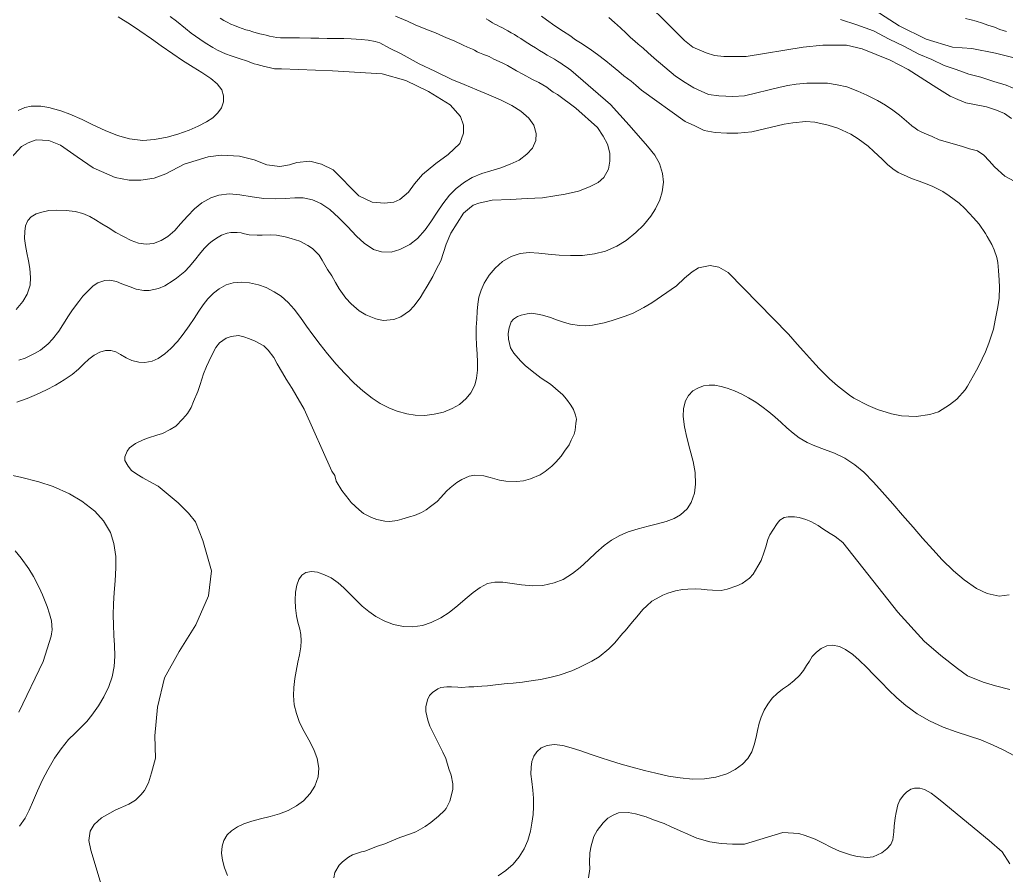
# Model space of a CAD drawing. Header units: metres. Extents: x 548946 to 557077, y 1838800 to 1845419.
# Drawn here: x 554746 to 555282, y 1842389 to 1842853 of the extents above; entities that cross this region are included whole.
import ezdxf

# ---------------------------------------------------------------- set-up
doc = ezdxf.new("R2010")
doc.units = ezdxf.units.M
doc.header["$LTSCALE"] = 28
doc.layers.add('1', color=7, linetype='Continuous', lineweight=13)
doc.layers.add('2', color=7, linetype='Continuous', lineweight=13)

msp = doc.modelspace()

# ---------------------------------------------------------------- linework, layer by layer
at = {"layer": '1'}
for points in [[(555205.57, 1842861.9), (555223.84, 1842850.2), (555238.53, 1842842.85), (555252.92, 1842838.63), (555263.33, 1842837.73), (555276.26, 1842835.26), (555289.97, 1842831.88)], [(554799.15, 1842855.01), (554805.79, 1842850.89), (554810.91, 1842847.48), (554817.2, 1842843.09), (554822.51, 1842839.35), (554828.86, 1842834.89), (554834.17, 1842831.3), (554839.95, 1842827.59), (554844.69, 1842824.71), (554849.5, 1842821.56), (554852.91, 1842818.64), (554855.53, 1842815.42), (554856.52, 1842812.1), (554856.44, 1842808.89), (554855.28, 1842805.66), (554853.43, 1842802.91), (554850.64, 1842800.19), (554847.25, 1842797.92), (554842.62, 1842795.59), (554837.75, 1842793.49), (554831.65, 1842791.29), (554825.85, 1842789.55), (554818.84, 1842788.28), (554812.51, 1842787.88), (554805.31, 1842788.64), (554798.76, 1842790.46), (554792.01, 1842793.18), (554785.37, 1842796.4), (554779.58, 1842799.3), (554772.91, 1842802.15), (554767.9, 1842803.99), (554761.54, 1842805.7), (554757.13, 1842806.4), (554751.94, 1842806.55), (554748.45, 1842805.83), (554744.74, 1842804.21)], [(554984.94, 1842786.15), (554986.93, 1842791.73), (554986.93, 1842796.12), (554985.34, 1842800.91), (554979.77, 1842807.29), (554967.84, 1842814.47), (554955.51, 1842820.46), (554942.78, 1842824.05), (554915.65, 1842825.59), (554887.93, 1842826.81), (554885.32, 1842826.69), (554884.26, 1842826.84), (554881.33, 1842827.42), (554878.78, 1842828.06), (554874.74, 1842829.17), (554873.17, 1842829.54), (554868.87, 1842831.19), (554865.5, 1842832.29), (554860.64, 1842833.87), (554857.46, 1842834.99), (554853.22, 1842836.94), (554850.57, 1842838.32), (554846.53, 1842840.95), (554843.63, 1842842.87), (554838.93, 1842846.18), (554835.85, 1842848.74), (554830.8, 1842852.68), (554827.53, 1842855.22)], [(554949.95, 1842855.4), (554956.48, 1842852.7), (554960.71, 1842850.75), (554967.34, 1842847.97), (554971.64, 1842846.32), (554977.78, 1842843.57), (554981.79, 1842841.98), (554986.74, 1842839.65), (554989.15, 1842838.62), (554991.77, 1842837.43), (554992.89, 1842836.9), (554994.42, 1842836.04), (554995.72, 1842835.54), (554997.52, 1842834.82), (555000.84, 1842833.42), (555003.48, 1842832.04), (555007.93, 1842829.94), (555010.87, 1842828.5), (555015.79, 1842825.69), (555019.25, 1842823.84), (555024.46, 1842820.97), (555027.91, 1842819.31), (555032.32, 1842816.72), (555034.32, 1842815.17), (555035.8, 1842814.02), (555038.05, 1842812.79), (555047.95, 1842805.36)], [(555214.54, 1842777.63), (555210.11, 1842781.93), (555207.08, 1842784.78), (555201.55, 1842788.75), (555197.61, 1842791.3), (555190.46, 1842794.5), (555185.31, 1842796.14), (555178.07, 1842797.7), (555173.06, 1842798.22), (555166.03, 1842797.43), (555161.26, 1842796.74), (555143.69, 1842792.53), (555136.13, 1842791.74), (555130.17, 1842791.74), (555123.8, 1842792.14), (555117.83, 1842793.33), (555112.66, 1842795.73), (555107.49, 1842798.12), (555083.67, 1842815.12), (555080.65, 1842817.97), (555078.21, 1842820.04), (555074.13, 1842823.05), (555071.37, 1842825.36), (555067.35, 1842828.65), (555064.29, 1842831.03), (555059.77, 1842834.54), (555056.61, 1842837), (555051.45, 1842840.34), (555047.94, 1842842.56), (555044.7, 1842844.91), (555041.4, 1842846.97), (555036.55, 1842850.06), (555032.16, 1842853.31), (555029.34, 1842855.33)], [(555006.53, 1842849.82), (555007.82, 1842849.21), (555009.34, 1842848.36), (555011.05, 1842847.43), (555012.88, 1842846.33), (555014.7, 1842845.34), (555016.51, 1842844.21), (555018.19, 1842843.21), (555020.02, 1842841.99), (555021.87, 1842840.77), (555023.94, 1842839.44), (555026.04, 1842838.1), (555028.23, 1842836.79), (555030.44, 1842835.49), (555032.54, 1842834.28), (555034.5, 1842833.14), (555036.37, 1842831.98), (555038.14, 1842830.88), (555039.88, 1842829.77), (555041.4, 1842828.73), (555042.71, 1842827.87), (555044.05, 1842826.96), (555045.39, 1842826.07), (555066.95, 1842807.46), (555077.13, 1842796.24), (555087.05, 1842784.75), (555090.95, 1842779.78), (555093.49, 1842775.24), (555095.22, 1842769.9), (555095.65, 1842765.24), (555095.05, 1842759.91), (555093.8, 1842755.65), (555091.45, 1842750.67), (555088.79, 1842746.68), (555084.8, 1842741.8), (555080.71, 1842737.8), (555075.35, 1842733.47), (555070.3, 1842730.31), (555064.2, 1842727.68), (555058.21, 1842726.2), (555051.62, 1842725.33), (555045.08, 1842725.24), (555039.06, 1842725.45), (555032.99, 1842726.04), (555027.97, 1842726.53), (555022.7, 1842726.92), (555017.84, 1842726.39), (555012.88, 1842724.82), (555008.25, 1842722.12), (555004.11, 1842718.42), (555000.85, 1842714.62), (554998.25, 1842710.28), (554996.63, 1842706.56), (554995.37, 1842702.66), (554994.8, 1842698.88), (554994.41, 1842695.06), (554994.13, 1842690.71), (554993.93, 1842686.33), (554993.86, 1842681.36), (554994.03, 1842676.65), (554994.32, 1842671.89), (554994.55, 1842667.3), (554994.57, 1842663.01), (554994.04, 1842658.71), (554993.04, 1842654.85)], [(554999.26, 1842853.87), (555000.57, 1842853.13), (555001.72, 1842852.46), (555002.79, 1842851.82), (555004.03, 1842851.1), (555005.2, 1842850.51), (555006.53, 1842849.82)], [(555065.91, 1842854.62), (555069.14, 1842851.86), (555072.28, 1842849.07), (555075.35, 1842846.12), (555077.83, 1842843.86), (555080.15, 1842841.72), (555082.02, 1842840.24), (555084.59, 1842838), (555087.22, 1842835.72), (555090.6, 1842832.61), (555102.32, 1842822.85), (555107.49, 1842819.26), (555112.26, 1842816.47), (555120.22, 1842812.88), (555125.79, 1842812.08), (555133.35, 1842811.68), (555139.71, 1842812.08), (555159.07, 1842816.77), (555163.41, 1842817.64), (555167.79, 1842818.35), (555173.6, 1842818.92), (555178.68, 1842819.02), (555184.88, 1842818.95), (555190.12, 1842818.05), (555195.36, 1842816.91), (555201.42, 1842814.64), (555206.32, 1842812.48), (555212.1, 1842809.58), (555216.35, 1842806.97), (555220.39, 1842804.28), (555223.97, 1842801.62), (555226.62, 1842799.46), (555229.19, 1842797.31), (555230.79, 1842795.88), (555232.51, 1842794.54), (555234.09, 1842793.51), (555235.89, 1842792.57), (555238.69, 1842791.28), (555241.72, 1842789.98), (555245.66, 1842788.23), (555257.7, 1842784.81), (555262.09, 1842783.34), (555266.48, 1842782.12), (555269.9, 1842779.92), (555272.83, 1842776.74), (555275.76, 1842773.56), (555281.37, 1842768.42), (555286.49, 1842765.72)], [(555288.92, 1842814.91), (555282.06, 1842817.9), (555275.33, 1842819.9), (555268.34, 1842822.19), (555261.71, 1842823.88), (555254.84, 1842826.49), (555248.38, 1842828.6), (555241.55, 1842831.81), (555234.53, 1842834.78), (555226.82, 1842838.92), (555218.47, 1842842.95), (555209.87, 1842847.4), (555200.83, 1842850.73), (555191.94, 1842853.63)], [(555282.32, 1842847.03), (555278.66, 1842848.21), (555275.7, 1842849.35), (555272.03, 1842850.53), (555269.16, 1842851.62), (555265.74, 1842852.6), (555263.09, 1842853.38), (555259.86, 1842854.04)], [(555047.95, 1842805.36), (555059.76, 1842794.93), (555062.94, 1842790.14), (555065.32, 1842785.75), (555066.52, 1842780.97), (555066.52, 1842776.58), (555065.72, 1842772.19), (555063.34, 1842767.8), (555060.15, 1842765.01), (555055.38, 1842762.61), (555049.41, 1842760.22), (555042.25, 1842758.63), (555036.68, 1842757.83), (555029.92, 1842756.63), (555021.57, 1842756.23), (555012.42, 1842755.83), (555002.47, 1842755.43), (554995.31, 1842753.84), (554992.13, 1842752.64), (554990.14, 1842751.05), (554986.96, 1842748.25), (554980.07, 1842737.55), (554977.55, 1842731.47), (554974.59, 1842722.46), (554972.05, 1842717.67), (554970.33, 1842713.94), (554967.19, 1842708.6), (554965.22, 1842705.4), (554963.43, 1842702.23), (554959.99, 1842697.8), (554957.54, 1842695.31), (554952.81, 1842692.05), (554948.99, 1842690.62), (554943.27, 1842690), (554939.36, 1842690.84), (554933.85, 1842693.1), (554930.25, 1842695.22), (554925.86, 1842699.14), (554922.92, 1842702.1), (554919.43, 1842707.18), (554917.28, 1842710.72), (554915.31, 1842714.28), (554913.07, 1842717.71), (554910.06, 1842722.75), (554908.38, 1842725.58), (554904.8, 1842729.04), (554902.3, 1842730.82), (554897.93, 1842733.03), (554893.26, 1842734.63), (554890.02, 1842735.46), (554885.33, 1842736.4), (554881.97, 1842736.64), (554877.54, 1842736.37), (554874.79, 1842736.31), (554870.47, 1842736.63), (554867.94, 1842737.07), (554865.97, 1842737.59), (554863.84, 1842737.89), (554860.42, 1842737.84), (554858.47, 1842737.5), (554855.27, 1842736.44), (554853.51, 1842735.27), (554850.44, 1842733.26), (554848.54, 1842731.69), (554846.01, 1842729.09)], [(554740.8, 1842778.2), (554746.66, 1842784.55), (554750.24, 1842786.55), (554754.62, 1842788.14), (554761.38, 1842787.74), (554767.75, 1842785.35), (554776.9, 1842778.97), (554785.65, 1842772.98), (554797.58, 1842767.8), (554805.14, 1842766.2), (554811.51, 1842766.2), (554818.67, 1842767.4), (554825.03, 1842769.79), (554834.98, 1842774.98), (554848.1, 1842778.97), (554855.26, 1842779.77), (554865.21, 1842779.37), (554873.16, 1842777.37), (554879.93, 1842774.58), (554887.09, 1842773.78), (554892.26, 1842774.58), (554896.24, 1842775.78), (554903.4, 1842776.57), (554909.76, 1842774.98), (554916.13, 1842771.79), (554930.05, 1842757.82), (554937.21, 1842754.23), (554943.97, 1842753.83), (554949.14, 1842754.23), (554952.32, 1842755.83), (554957.1, 1842759.82), (554960.28, 1842764.2), (554964.66, 1842769.39), (554971.82, 1842775.38), (554978.58, 1842780.16), (554984.94, 1842786.15)], [(555045.42, 1842624.9), (555047.19, 1842628.26), (555047.68, 1842630.42), (555048.09, 1842633.99), (555048.37, 1842636.31), (555047.9, 1842638.53), (555046.75, 1842641.62), (555045.33, 1842643.92), (555042.9, 1842647.32), (555040.99, 1842649.65), (555037.05, 1842653.06), (555034.18, 1842655.46), (555029.11, 1842658.72), (555025.84, 1842661.26), (555020.68, 1842665.28), (555017.95, 1842668.07), (555014.28, 1842672.28), (555012.49, 1842675.19), (555011.34, 1842679.8), (555011.24, 1842682.93), (555011.72, 1842685.94), (555012.82, 1842689.31), (555014.07, 1842690.7), (555016.36, 1842692.13), (555018.35, 1842692.95), (555021.6, 1842693.64), (555023.66, 1842693.9), (555027.23, 1842693.49), (555029.97, 1842692.88), (555034.22, 1842691.61), (555037.51, 1842690.4), (555041.89, 1842688.86), (555045.05, 1842687.92), (555050.08, 1842687.22), (555053.52, 1842687.08), (555057.19, 1842687.44), (555063.4, 1842688.7), (555067.8, 1842690.01), (555074.38, 1842692.17), (555078.93, 1842693.88), (555085.09, 1842697.03), (555089.44, 1842699.57), (555102.81, 1842708.82), (555107.07, 1842713.09), (555111.33, 1842716.51), (555114.74, 1842718.65), (555121.13, 1842719.93), (555125.82, 1842719.07), (555130.93, 1842716.08), (555163.66, 1842682.61), (555168.43, 1842677.21), (555171.86, 1842673.36), (555176.73, 1842667.88), (555180.45, 1842663.98), (555186.02, 1842658.3), (555190.3, 1842654.46), (555196.83, 1842649.38), (555199.13, 1842647.77), (555206.94, 1842643.89), (555212.16, 1842641.69), (555219.78, 1842639.32), (555225.05, 1842638.27), (555233.19, 1842637.86), (555240.57, 1842638.88), (555245.24, 1842640.32), (555251.24, 1842644.11), (555255.22, 1842647.27), (555259.71, 1842652.4), (555261, 1842654.28), (555265.98, 1842663.08), (555267.12, 1842665.41), (555270.75, 1842672.9), (555272.62, 1842677.7), (555275.1, 1842685.24), (555276.09, 1842690.22), (555277.58, 1842697.35), (555278.22, 1842702.09), (555278.51, 1842708.12), (555278.31, 1842711.99), (555277.84, 1842717.26), (555277.49, 1842721.59), (555277.06, 1842724.3), (555275.5, 1842728.38), (555274.27, 1842731.37), (555271.73, 1842735.71), (555270.77, 1842737.3), (555267.28, 1842742.38), (555264.37, 1842745.82), (555259.66, 1842750.85), (555256.45, 1842753.68), (555250.99, 1842757.75), (555247.56, 1842760.08), (555242.19, 1842762.74), (555239.17, 1842764.07), (555234.68, 1842765.7), (555230.6, 1842767.18), (555227.79, 1842768.35), (555223.34, 1842770.46), (555220.43, 1842772.38), (555217.46, 1842774.86), (555214.54, 1842777.63)], [(554846.01, 1842729.09), (554843.45, 1842726.01), (554841.38, 1842723.57), (554837.91, 1842719.33), (554835.41, 1842716.54), (554830.91, 1842712.94), (554829.16, 1842711.76), (554824.57, 1842708.91), (554821.05, 1842707.42), (554816.06, 1842706.22), (554813.1, 1842706.33), (554808.92, 1842707.04), (554805.71, 1842708.35), (554801.14, 1842709.87), (554798.23, 1842711.13), (554794.61, 1842711.91), (554791.97, 1842711.77), (554788.04, 1842710.42), (554785.59, 1842708.78), (554782.27, 1842705.61), (554780.01, 1842703.14), (554777.8, 1842700.29), (554774.28, 1842695.76), (554772.11, 1842692.54), (554769.12, 1842687.6), (554766.87, 1842684.27), (554763.43, 1842679.85), (554761.09, 1842677.27), (554756.95, 1842673.9), (554753.66, 1842672.06), (554748.54, 1842669.61), (554745.16, 1842668.52)], [(554993.04, 1842654.85), (554991, 1842650.78), (554988.44, 1842647.57), (554984.71, 1842644.39), (554980.88, 1842642.14), (554976.01, 1842640.16), (554971.05, 1842639.06), (554965.9, 1842638.4), (554960.6, 1842638.6), (554956.06, 1842639.24), (554950.96, 1842640.64), (554946.74, 1842642.31), (554941.66, 1842644.89), (554937.28, 1842647.73), (554932.16, 1842651.82), (554927.53, 1842655.96), (554922.28, 1842661.33), (554917.76, 1842666.2), (554912.99, 1842671.96), (554909.06, 1842676.9), (554905.07, 1842682.22), (554901.59, 1842687.01), (554898.25, 1842691.66), (554894.84, 1842696.09), (554891.64, 1842699.72), (554887.74, 1842703.18), (554884.08, 1842705.6), (554879.62, 1842707.86), (554875.47, 1842709.32), (554870.66, 1842710.44), (554866.36, 1842710.77), (554861.7, 1842710.4), (554857.9, 1842709.3), (554854.02, 1842707.25), (554850.98, 1842704.81), (554847.99, 1842701.73), (554845.45, 1842698.5), (554843.04, 1842695.03), (554840.43, 1842691.07), (554837.81, 1842687.11), (554834.51, 1842682.55), (554831.4, 1842678.62), (554827.76, 1842674.7), (554824.59, 1842671.85), (554820.87, 1842669.42), (554817.6, 1842667.99), (554813.72, 1842667.21), (554810.33, 1842667.29), (554806.61, 1842668.26), (554803.52, 1842669.71), (554800.51, 1842671.57), (554797.88, 1842672.96), (554795.14, 1842673.78), (554792.27, 1842673.7), (554789.2, 1842672.79), (554786.09, 1842671.14), (554783.21, 1842668.96), (554780.54, 1842666.39), (554777.51, 1842663.59), (554774.1, 1842660.68), (554769.85, 1842657.79), (554765.12, 1842654.92), (554760.17, 1842652.29), (554754.82, 1842649.7), (554749.62, 1842647.61)], [(554811.5, 1842432.16), (554813.56, 1842434.64), (554815.61, 1842438.76), (554817.25, 1842444.11), (554819.41, 1842452.1), (554819.15, 1842464.34), (554820.55, 1842479.83), (554824.41, 1842495.75), (554832.28, 1842510.2), (554841.48, 1842524.55), (554848.34, 1842540.33), (554849.98, 1842553.91), (554845.14, 1842570.41), (554841.18, 1842580.62), (554837.34, 1842585.32), (554831.8, 1842590.88), (554820.93, 1842599.93), (554817.78, 1842601.54), (554812.65, 1842604.51), (554809.35, 1842606.57), (554806.44, 1842608.49), (554804.53, 1842610.82), (554802.82, 1842613.84), (554802.75, 1842615.92), (554803.98, 1842619.02), (554805.37, 1842620.81), (554808.59, 1842623.21), (554812.82, 1842625.17), (554815.72, 1842626.29), (554820.12, 1842627.61), (554823.32, 1842628.67), (554827.52, 1842630.82), (554830.54, 1842632.53), (554834.32, 1842636.52), (554836.8, 1842639.49), (554838.78, 1842642.69), (554840.17, 1842646), (554842.54, 1842651.44), (554843.78, 1842655.21), (554845.61, 1842661.05), (554847.21, 1842665.05), (554849.76, 1842670.51), (554852.3, 1842675.3), (554854.26, 1842677.83), (554857.94, 1842680.38), (554860.68, 1842681.29), (554864.61, 1842681.78), (554867.54, 1842681.2), (554870.53, 1842680.05), (554873.74, 1842678.74), (554878.34, 1842676.18), (554880.81, 1842673.92), (554883.79, 1842669.92), (554885.54, 1842666.52), (554888.55, 1842661.48), (554890.5, 1842658.11), (554893.7, 1842653.09), (554895.75, 1842649.63), (554900.34, 1842641.84), (554915.32, 1842608.04), (554916.93, 1842605.77), (554917.71, 1842602.63), (554920.72, 1842597.59), (554924.69, 1842592.47), (554925.91, 1842591.01), (554930.2, 1842587.17), (554932.65, 1842585.1), (554936.91, 1842582.97), (554939.91, 1842581.82), (554944.11, 1842580.92), (554946.88, 1842580.79), (554950.9, 1842581.39), (554953.39, 1842581.99), (554957.61, 1842583.28), (554960.26, 1842584.09), (554964.16, 1842585.62), (554966.64, 1842587.07), (554969.08, 1842588.9), (554972.63, 1842591.72), (554974.64, 1842593.88), (554977.74, 1842597.21), (554979.69, 1842599.08), (554983.32, 1842602), (554985.97, 1842603.67), (554990.03, 1842605.41), (554993.19, 1842606), (554998.1, 1842605.57), (555001.53, 1842604.76), (555006.47, 1842603.28), (555010.06, 1842602.69), (555015.69, 1842602.54), (555019.54, 1842602.92), (555023.41, 1842603.98), (555028.57, 1842606.05), (555031.38, 1842607.93), (555035.01, 1842610.85), (555037.13, 1842612.93), (555040.04, 1842616.24), (555041.8, 1842618.93), (555044.39, 1842622.49), (555045.42, 1842624.9)], [(555253.43, 1842553.98), (555247.33, 1842559.96), (555242.12, 1842565.56), (555236.53, 1842571.76), (555231.41, 1842577.62), (555225.61, 1842584.27), (555220.34, 1842590.34), (555214.63, 1842596.89), (555209.89, 1842602.12), (555204.68, 1842607.5), (555199.74, 1842611.53), (555194.28, 1842615.27), (555188.64, 1842617.85), (555183.34, 1842619.95), (555178.04, 1842621.84), (555173.76, 1842623.79), (555169.56, 1842626.24), (555166.16, 1842628.78), (555162.75, 1842631.7), (555159.69, 1842634.5), (555156.27, 1842637.62), (555153.04, 1842640.41), (555149.22, 1842643.29), (555145.86, 1842645.63), (555141.93, 1842647.95), (555138.22, 1842649.91), (555134.27, 1842651.71), (555130.41, 1842653.14), (555126.99, 1842654.17), (555123.61, 1842654.82), (555120.54, 1842654.85), (555117.44, 1842654.44), (555114.31, 1842653.28), (555111.73, 1842651.7), (555109.29, 1842649.18), (555107.73, 1842646.26), (555106.63, 1842642.13), (555106.42, 1842637.77), (555107.05, 1842632.19), (555108.36, 1842626.42), (555110.11, 1842620.02), (555111.78, 1842613.44), (555112.98, 1842607.32), (555113.19, 1842601.03), (555112.64, 1842596.16), (555110.76, 1842591.1), (555108.53, 1842587.65), (555104.95, 1842584.31), (555101.47, 1842582.34), (555097.17, 1842580.76), (555092.51, 1842579.46), (555087.32, 1842578.32), (555081.88, 1842576.75), (555076.58, 1842575.14), (555071.96, 1842573.21), (555067.37, 1842570.65), (555063.52, 1842567.76), (555058.93, 1842563.73), (555054.98, 1842559.99), (555050.45, 1842555.79), (555046.28, 1842552.49), (555041.16, 1842549.33), (555036.22, 1842547.37), (555030.15, 1842546.04), (555024.64, 1842545.8), (555018.44, 1842546.26), (555013.37, 1842547.05), (555008.32, 1842547.82), (555004.07, 1842547.75), (555000.05, 1842546.99), (554995.98, 1842544.87), (554992.26, 1842542.25), (554987.94, 1842538.57), (554983.96, 1842535.08), (554979.14, 1842531.26), (554974.63, 1842528.33), (554969.39, 1842525.79), (554964.64, 1842524.31), (554959.24, 1842523.58), (554954.35, 1842523.73), (554948.87, 1842524.87), (554944.12, 1842526.61), (554939.37, 1842529.07), (554935.41, 1842531.87), (554931.78, 1842534.8), (554928.37, 1842538.16), (554925.27, 1842541.23), (554921.86, 1842544.7), (554918.72, 1842547.43), (554914.97, 1842550.09), (554911.45, 1842551.82), (554907.5, 1842553.15), (554904.25, 1842553.53), (554901.2, 1842553.08), (554899.09, 1842551.67), (554897.4, 1842549.32), (554896.32, 1842546.08), (554895.63, 1842542.37), (554895.4, 1842537.99), (554895.57, 1842533.89), (554896.18, 1842529.5)], [(554749.62, 1842647.61), (554743.98, 1842645.64)], [(554737.43, 1842606.61), (554746.07, 1842604.9), (554756.08, 1842602.29), (554763.82, 1842599.73), (554772.77, 1842595.82), (554779.49, 1842591.83), (554786.53, 1842586.39), (554791.24, 1842581.18), (554794.97, 1842574.76), (554796.87, 1842568.84), (554797.81, 1842561.81), (554797.86, 1842555.58), (554797.5, 1842548.6), (554797.07, 1842542.21), (554796.68, 1842535.99), (554796.51, 1842529.85), (554796.55, 1842524.64), (554796.87, 1842518.79), (554797.13, 1842513.52), (554797.32, 1842507.55), (554796.99, 1842501.98), (554795.95, 1842496.38), (554794.16, 1842491.1), (554791.36, 1842485.51), (554788.44, 1842480.56), (554784.9, 1842475.54), (554782.09, 1842471.99), (554778.85, 1842468.8), (554775.78, 1842465.72), (554772.15, 1842462.25), (554768.22, 1842457.23), (554764.54, 1842452.13), (554760.88, 1842445.83), (554758.02, 1842440.42), (554755.3, 1842434.42), (554753.07, 1842429.34), (554750.76, 1842423.95), (554748.51, 1842419.6), (554745.43, 1842415.18)], [(554743.12, 1842564.78), (554746.47, 1842560.82), (554750.53, 1842554.96), (554753.05, 1842550.8), (554756.26, 1842544.93), (554758.01, 1842540.86), (554760.51, 1842534.52), (554761.86, 1842530.6), (554762.91, 1842526.73), (554763.23, 1842521.92), (554762.84, 1842519.69), (554762.8, 1842518.54), (554758.3, 1842504.74), (554745.15, 1842477.06)], [(555283.77, 1842540.89), (555278.16, 1842540.22), (555271.64, 1842541.65), (555265.85, 1842544.44), (555259.18, 1842549), (555253.43, 1842553.98)], [(554896.18, 1842529.5), (554896.93, 1842526.02), (554897.87, 1842522.34), (554898.45, 1842519.44), (554898.74, 1842515.83), (554898.46, 1842512.62), (554897.81, 1842508.34), (554896.95, 1842504.4), (554896.01, 1842499.51), (554895.24, 1842495.4), (554894.61, 1842490.47), (554894.48, 1842486.18), (554894.82, 1842481.18), (554896.08, 1842476.4), (554897.81, 1842471.6), (554900.37, 1842466.57), (554902.87, 1842462.04), (554905.54, 1842456.79), (554907.37, 1842452.05), (554908.3, 1842446.63), (554907.94, 1842441.93), (554906.16, 1842436.89), (554903.55, 1842432.87), (554899.96, 1842429.05), (554896.19, 1842426.24), (554891.67, 1842423.79), (554886.88, 1842421.97), (554881.74, 1842420.46), (554876.54, 1842419.13), (554871.93, 1842417.9), (554867.51, 1842416.38), (554864.05, 1842414.79), (554860.76, 1842412.62), (554858.41, 1842410.43), (554856.62, 1842407.44), (554855.67, 1842404.32), (554855.43, 1842400.51), (554855.85, 1842396.78), (554857, 1842392.51), (554858.56, 1842388.4)], [(555005.81, 1842388.26), (555009.96, 1842391.17), (555013.89, 1842394.63), (555017.23, 1842398.45), (555019.97, 1842402.88), (555021.96, 1842407.33), (555023.36, 1842412.42), (555024.13, 1842416.78), (555024.83, 1842421.55), (555025.07, 1842425.7), (555025.08, 1842430.33), (555024.57, 1842434.78), (555024.04, 1842439.46), (555023.6, 1842443.52), (555023.69, 1842447.34), (555024.17, 1842450.31), (555025.23, 1842453.26), (555026.88, 1842455.57), (555029.2, 1842457.68), (555032.52, 1842458.98), (555036.17, 1842459.52), (555040.9, 1842458.97), (555045.46, 1842457.82), (555050.69, 1842456.14), (555055.89, 1842454.37), (555061.33, 1842452.57), (555066.94, 1842450.74), (555072.76, 1842448.97), (555078.72, 1842447.23), (555085.29, 1842445.5), (555091.47, 1842444.02), (555098.43, 1842442.46), (555104.8, 1842441.43), (555111.51, 1842440.73), (555118.09, 1842440.94), (555124.13, 1842441.8), (555130.06, 1842443.67), (555134.63, 1842445.94), (555138.76, 1842448.86), (555141.5, 1842451.91), (555143.66, 1842455.63), (555145, 1842459.34), (555146.08, 1842463.51), (555146.82, 1842467.18), (555147.82, 1842471.14), (555148.84, 1842474.48), (555150.53, 1842478.28), (555152.36, 1842481.5), (555154.86, 1842484.79), (555157.51, 1842487.34), (555160.47, 1842489.6), (555163.69, 1842491.82), (555166.8, 1842494.3), (555169.61, 1842497.07), (555171.87, 1842499.84), (555173.52, 1842502.47), (555175.11, 1842504.92), (555176.6, 1842507.33), (555178.84, 1842509.7), (555181.36, 1842511.82), (555184.54, 1842513.17), (555187.7, 1842513.59), (555191.37, 1842512.87), (555194.71, 1842511.27), (555198.6, 1842508.49), (555202.14, 1842505.4), (555206.33, 1842501.39), (555209.98, 1842497.62), (555214.33, 1842493.22), (555218.1, 1842489.34), (555222.66, 1842484.97), (555227.56, 1842480.74), (555233.67, 1842476.33), (555240.4, 1842472.37), (555247.88, 1842469), (555254.91, 1842466.46), (555262.15, 1842464.12), (555268.27, 1842462.03), (555274.92, 1842459.26), (555280.45, 1842456.65)], [(555280.45, 1842456.65), (555286.59, 1842453.51), (555291.16, 1842451.11), (555296.61, 1842448.15), (555300.23, 1842446.09), (555305.28, 1842443.27), (555308.93, 1842441.14), (555314.04, 1842438.15), (555318.11, 1842435.43), (555322.98, 1842431.7), (555327.01, 1842427.9), (555331.09, 1842423.37), (555334.76, 1842418.38), (555338.01, 1842413.09), (555340.89, 1842407.31), (555342.47, 1842401.8), (555343.29, 1842396.49), (555342.48, 1842390.59), (555341.07, 1842384.87)], [(554790.96, 1842379.84), (554784.39, 1842402.09), (554783.15, 1842407.44), (554783.97, 1842412.39), (554786.03, 1842416.09), (554790.14, 1842419.8), (554797.53, 1842423.92), (554804.93, 1842427.22), (554808.63, 1842429.28), (554811.5, 1842432.16)], [(555283.97, 1842394.65), (555279.86, 1842401.24), (555272.87, 1842407.42), (555246.2, 1842429.26), (555243.67, 1842431.23), (555241.25, 1842433.11), (555237.57, 1842435.13), (555235.02, 1842435.76), (555232.16, 1842435.78), (555230.23, 1842435.25), (555227.77, 1842433.61), (555226.25, 1842432.09), (555224.23, 1842429.27), (555223.2, 1842426.86), (555222.3, 1842422.65), (555221.71, 1842419.73), (555221.13, 1842415.28), (555221.05, 1842412.13), (555220.36, 1842407.76), (555219.25, 1842405.25), (555217.07, 1842402.88), (555214.39, 1842400.74), (555209.81, 1842398.55), (555206.44, 1842398.12), (555201.03, 1842398.78)], [(555201.03, 1842398.78), (555197.31, 1842399.64), (555191.44, 1842401.67), (555187.41, 1842403.45), (555181.83, 1842406.27), (555178.26, 1842408.2), (555172.69, 1842410.16), (555169.23, 1842411.16), (555163.47, 1842411.58), (555160.59, 1842411.79), (555139.76, 1842405.36), (555133.19, 1842405.36), (555127.03, 1842405.77), (555120.86, 1842406.6), (555113.88, 1842408.66), (555099.9, 1842414.84), (555096.06, 1842416.64), (555090.2, 1842418.67), (555086.3, 1842420.18), (555080.48, 1842421.83), (555076.49, 1842422.56), (555071.28, 1842422.39), (555068.29, 1842421.16), (555065.46, 1842419.47), (555062.91, 1842417.06), (555059.63, 1842412.84), (555057.84, 1842409.67), (555056.31, 1842404.44), (555055.63, 1842400.74), (555055.54, 1842395.4), (555055.59, 1842391.98), (555054.97, 1842387.05)]]:
    msp.add_lwpolyline(points, dxfattribs=at)
at = {"layer": '2'}
for points in [[(555285.03, 1842799.74), (555281.12, 1842802.43), (555276.73, 1842804.39), (555271.36, 1842806.1), (555264.77, 1842807.33), (555260.14, 1842808.31), (555255.74, 1842810.02), (555251.6, 1842811.98), (555244.35, 1842816.41), (555228.73, 1842826.33), (555219.06, 1842831.43), (555203.8, 1842837.55), (555195.15, 1842839.59), (555182.43, 1842839.59), (555171.75, 1842838.57), (555140.72, 1842833.47), (555134.1, 1842833.47), (555128.51, 1842833.47), (555123.42, 1842833.98), (555118.84, 1842835.51), (555111.72, 1842838.57), (555107.14, 1842842.15), (555102.56, 1842846.74), (555082.47, 1842866.77)], [(554931.23, 1842842.74), (554925.89, 1842843.07), (554921.81, 1842843.23), (554917.91, 1842843.32), (554915.15, 1842843.32), (554912.77, 1842843.31), (554908.3, 1842843.39), (554904.01, 1842843.46), (554897.75, 1842843.64), (554893.63, 1842843.63), (554889.51, 1842843.69), (554887.47, 1842843.7), (554885.38, 1842843.85), (554883.38, 1842844.19), (554881.41, 1842844.58), (554879.68, 1842845.01), (554878.01, 1842845.42), (554876.23, 1842845.86), (554874.27, 1842846.41), (554872.31, 1842846.92), (554870.31, 1842847.51), (554868.52, 1842848.02), (554866.52, 1842848.69), (554864.59, 1842849.39), (554862.38, 1842850.25), (554860.39, 1842851.13), (554858.46, 1842852.1), (554856.68, 1842853.1), (554854.72, 1842854.25)], [(554818.35, 1842731.86), (554822.59, 1842733.4), (554826.13, 1842735.6), (554829.92, 1842738.96), (554833.13, 1842742.62), (554836.78, 1842746.77), (554840.69, 1842750.67), (554844.74, 1842754), (554849.52, 1842756.67), (554853.96, 1842758.19), (554859.51, 1842758.75), (554865.3, 1842758.24), (554871.96, 1842757.25), (554878.46, 1842756.34), (554884.7, 1842756.05), (554890.04, 1842756.26), (554895.2, 1842756.63), (554899.68, 1842756.61), (554904.78, 1842755.63), (554909.42, 1842753.53), (554914.35, 1842750.29), (554919.22, 1842745.81), (554923.83, 1842741.1), (554928.82, 1842735.9), (554933, 1842731.94), (554938.04, 1842728.61), (554942.28, 1842727.23), (554947.68, 1842727.14), (554952.39, 1842728.54), (554957.71, 1842731.26), (554961.95, 1842734.64), (554966.06, 1842739.21), (554969.26, 1842743.7), (554972.68, 1842748.92), (554975.69, 1842753.42), (554979.41, 1842758.12), (554982.94, 1842761.76), (554987.41, 1842765.23), (554991.64, 1842767.63), (554996.88, 1842769.81), (555001.75, 1842771.37), (555007.21, 1842773.03), (555012.35, 1842774.94), (555017.16, 1842777.22), (555021.46, 1842780.37), (555024.44, 1842783.66), (555026.34, 1842787.87), (555026.51, 1842791.7), (555025.11, 1842796.17), (555022.54, 1842799.91), (555018.18, 1842803.83), (555013.25, 1842806.93), (555007.13, 1842809.92), (555000.74, 1842812.66), (554994.18, 1842815.34), (554987.32, 1842818.31), (554980.6, 1842821.03), (554971.4, 1842825.57), (554962.87, 1842829.55), (554953.08, 1842834.92), (554946.75, 1842838.06), (554941.45, 1842840.84), (554939, 1842841.64), (554935.11, 1842842.27), (554931.23, 1842842.74)], [(554743.67, 1842696.01), (554747.38, 1842700.27), (554749.73, 1842704.32), (554751.22, 1842709.13), (554751.58, 1842713.43), (554751.17, 1842718.26), (554750.39, 1842722.44), (554749.42, 1842726.79), (554748.76, 1842730.79), (554748.29, 1842734.64), (554748.35, 1842738.4), (554748.8, 1842741.48), (554750.08, 1842744.36), (554751.85, 1842746.31), (554754.62, 1842747.96), (554757.57, 1842748.96), (554761.54, 1842749.69), (554765.87, 1842749.98), (554770.89, 1842749.82), (554775.77, 1842749.21), (554780.04, 1842748.08), (554783.73, 1842746.54), (554786.79, 1842744.75), (554790.23, 1842742.58), (554793.72, 1842740.46), (554797.97, 1842737.89), (554801.98, 1842735.67), (554806.31, 1842733.46), (554810.25, 1842732.08), (554814.46, 1842731.45), (554818.35, 1842731.86)], [(555066.07, 1842511.52), (555069.27, 1842514.78), (555073.39, 1842519.86), (555074.91, 1842521.38), (555078.87, 1842526.25), (555081.19, 1842529.02), (555084.51, 1842532.86), (555086.63, 1842534.93), (555089.45, 1842537.47), (555091.66, 1842538.79), (555095.33, 1842540.68), (555098.04, 1842541.78), (555102.15, 1842543.15), (555106.06, 1842543.83), (555108.9, 1842543.99), (555112.96, 1842544.22), (555116.21, 1842544.05), (555119.49, 1842543.7), (555122.37, 1842543.49), (555127.06, 1842543.23), (555130.31, 1842543.92), (555135.6, 1842545.72), (555138.56, 1842547.14), (555142.4, 1842549.9), (555144.41, 1842552.06), (555147, 1842556.47), (555148.79, 1842559.64), (555150.5, 1842564.23), (555151.29, 1842567), (555152.51, 1842570.95), (555153.62, 1842573.47), (555155.19, 1842576.14), (555157.49, 1842579.76), (555158.99, 1842581.47), (555161.29, 1842582.9), (555163.51, 1842583.36), (555166.95, 1842583.22), (555169.46, 1842582.97), (555173.2, 1842581.91), (555175.83, 1842580.72), (555179.9, 1842578.57), (555182.3, 1842576.87), (555186.34, 1842574.24), (555189.01, 1842572.67), (555193.14, 1842569.29), (555223.16, 1842531.43), (555237.54, 1842515.78), (555246.58, 1842507.95), (555255.62, 1842500.94), (555260.96, 1842496.82), (555269.59, 1842493.53), (555276.16, 1842491.47), (555283.97, 1842489.41)], [(554916.5, 1842387.21), (554917.01, 1842390.03), (554919.26, 1842394.02), (554921.14, 1842395.78), (554924.33, 1842398.37), (554926.65, 1842399.61), (554931.48, 1842401.26), (554933.33, 1842401.68), (554940.24, 1842404.26), (554944.16, 1842405.61), (554951.4, 1842408.61), (554952.85, 1842409.17), (554957.5, 1842410.8), (554961.04, 1842412.1), (554966.19, 1842415.02), (554969.25, 1842417.21), (554973.39, 1842420.59), (554976.62, 1842423.65), (554977.44, 1842424.71), (554979.49, 1842428.86), (554980.31, 1842431.44), (554981.07, 1842435.24), (554981.17, 1842438.21), (554980.21, 1842442.84), (554978.91, 1842446.39), (554977.35, 1842452), (554975.68, 1842455.5), (554972.91, 1842460.86), (554971.13, 1842464.44), (554968.69, 1842469.55), (554967.51, 1842472.83), (554966.55, 1842477.47), (554966.41, 1842480.11), (554967.36, 1842483.94), (554968.5, 1842486.27), (554970.1, 1842487.9), (554972.91, 1842489.77), (554974.71, 1842490.57), (554977.89, 1842490.97), (554980.38, 1842490.9), (554983.82, 1842490.76), (554986.03, 1842490.56), (554989.8, 1842490.84), (554992.55, 1842490.9), (554996.88, 1842491.25), (554999.99, 1842491.55), (555004.4, 1842492), (555005.9, 1842492.19), (555010.69, 1842492.7), (555013.89, 1842492.91), (555019.06, 1842493.46), (555024.76, 1842494.27), (555028.77, 1842494.87), (555034.7, 1842496.18), (555039.04, 1842497.2), (555045.78, 1842499.56), (555049.92, 1842501.42), (555056.82, 1842504.85), (555060.71, 1842507.24), (555066.07, 1842511.52)]]:
    msp.add_lwpolyline(points, dxfattribs=at)

doc.saveas('drawing.dxf')
